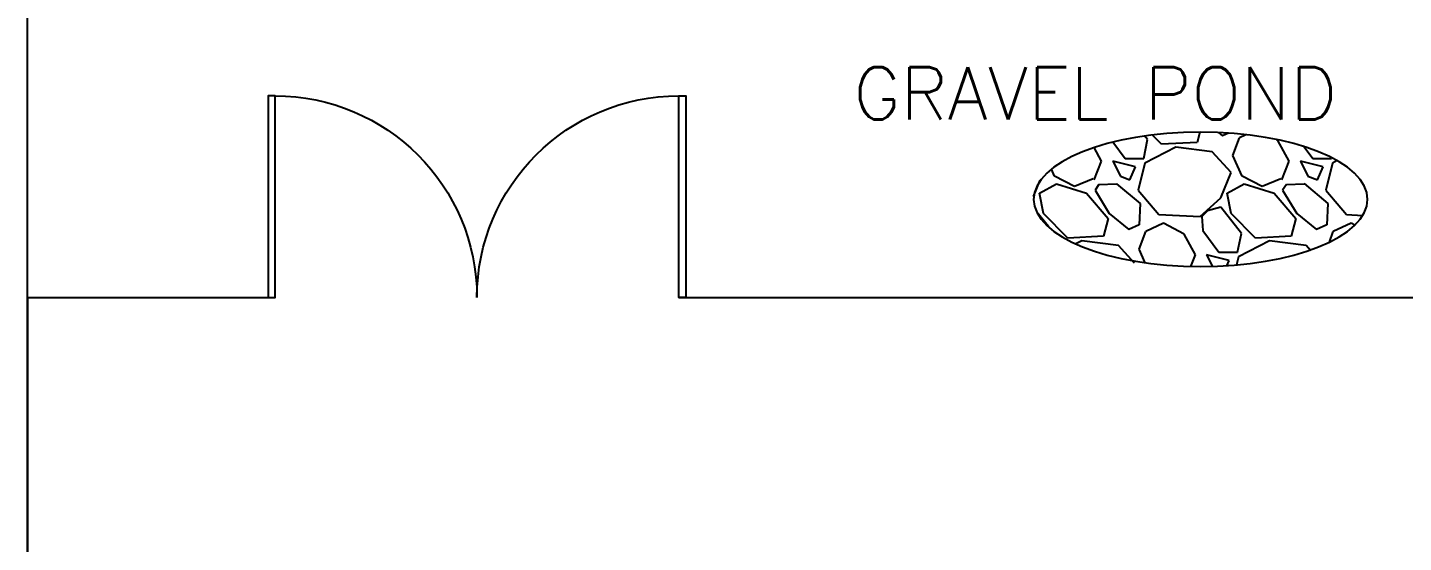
# Model space of a CAD drawing. Header units: metres. Extents: x 841183 to 1048542, y 259326 to 317714.
# Drawn here: x 1018225 to 1024810, y 269860 to 272327 of the extents above; entities that cross this region are included whole.
import ezdxf

# ---------------------------------------------------------------- set-up
doc = ezdxf.new("R2010")
doc.units = ezdxf.units.M
doc.layers.add('A-REFLECT DOWN', color=252, linetype='Continuous', transparency=0.6)
for name, color, linetype in [('A-TEXT', 252, 'Continuous'), ('G-STAIR', 3, 'Continuous'), ('TIP - DOOR2', 252, 'Continuous'), ('TIP - FENCE', 2, 'Continuous')]:
    doc.layers.add(name, color=color, linetype=linetype)
doc.styles.add('romans', font='romans.shx', dxfattribs={"width": 0.85})
doc.linetypes.add('FENCELINE2', pattern='A,0.25,-0.1,[132,ltypeshp.shx,S=0.1,R=0,X=-0.1,Y=0],-0.1,1', length=1.45)

# ---------------------------------------------------------------- blocks, each defined once
blk = doc.blocks.new('A$C140F520F')
at = {"layer": 'TIP - DOOR2'}
for points in [[(-1669.685168875265, 5007.469293750124), (-1669.685168875265, 4907.469293749658), (1155.784124874393, 4907.469293749658, -0.01576314899528757), (1155.784124874393, 5007.469293749658)], [(-1669.685168875265, -843.469293750124), (-1669.685168875265, -743.4692937496584), (1155.784124874393, -743.4692937496584, 0.01576314899528757), (1155.784124874393, -843.4692937496584)]]:
    blk.add_lwpolyline(points, format="xyb", close=True, dxfattribs=at)
for centre, start, end in [((-1669.685168875265, 4907.469293749658), 270, 0), ((-1669.685168875265, -743.4692937496584), 0, 90)]:
    blk.add_arc(centre, 2825.469293749658, start, end, dxfattribs=at)
blk = doc.blocks.new('A$C10b3fa2f')
at = {"layer": 'A-REFLECT DOWN'}
h = blk.add_hatch(dxfattribs=at)
h.set_pattern_fill('GRAVEL', color=256, scale=25, angle=135)
h.set_pattern_definition([(3.012787499999963, (-3993.612282760325, -113682.8424067321), (7633.217702940175, 449.0128055206476), [85.43035999999998, -8457.62090989125]), (319.969741, (-3908.299849610194, -113678.3522786715), (-5837.166502142331, 4939.140838876976), [146.6011799999999, -14513.51222338099]), (267.5104471, (-3796.046648096875, -113772.6449679428), (449.0128024328012, 9429.268927294694), [103.37038, -10233.680698525]), (42.27368899999997, (-3508.678452222608, -113835.5067607902), (-9429.268928015843, -8531.243314028115), [133.50113, -13216.6093564345]), (67.83365418, (-3409.895634890883, -113745.7041995795), (-3143.089642107634, -7633.217703018181), [130.908425, -12959.951936336]), (132.2736889999999, (-3360.504226224963, -113624.4707419451), (8531.243314028115, -9429.268928015843), [133.5011299999996, -13216.60935643447]), (172.69424047, (-3450.306787435664, -113525.6879246134), (10327.29453930665, -1347.038417565607), [176.5484149999999, -17478.27882856175]), (207.25532837, (-3625.421781796496, -113503.2372843107), (-13021.37137612624, -6735.192089688093), [166.67988, -16501.31415047625]), (256.42956562, (-3773.596007794142, -113579.5694613398), (-2245.064029444023, -9429.26892731868), [133.9532499999969, -13261.38642467781]), (310.2363583, (-3805.026904217899, -113709.7831750953), (-4490.128059687863, 5388.153673346616), [152.92832, -7493.4842375]), (357.3974377999999, (-3706.244086886174, -113826.5265046692), (10327.2945392452, -449.012805692952), [197.7694799999974, -19579.19312804391]), (273.81407483, (-3948.711002154974, -113386.4939547368), (449.0128056458678, -5837.166478725479), [67.50113499999999, -6682.641456085999]), (306.4692343999999, (-3944.220874094521, -113453.8458756448), (-4939.140867764006, 6735.192089940432), [128.420495, -12713.65974926]), (360, (-3867.888697065413, -113557.1188210371), (449.0128060534999, 449.0128060534998), [89.802335, -808.223277107]), (338.19859051, (-3890.33933736803, -113642.4312541872), (-3143.089642277935, 1347.038418379003), [48.36032999999983, -4787.655592223479]), (66.80140949000003, (-3845.438056762679, -113660.3917664294), (-898.0256119816472, -1796.051224276475), [68.391405, -3351.1882475]), (165.96375653, (-3818.497288399492, -113597.5299735819), (-2245.064030250938, 449.0128061357045), [111.079915, -3591.5745382275]), (296.5650511799998, (-3926.260361852357, -113570.5892052187), (-449.0128061239611, 1347.038418136744), [80.32178499999873, -1927.72452920698]), (151.389540334, (-3585.010629251716, -113920.8191939404), (-5837.16647869502, 3143.089642374187), [112.522, -11139.70666813475]), (205.34617594, (-3683.793446583441, -113866.937657214), (6735.192090907884, 3143.089642151657), [94.39973499999992, -9345.55391954999]), (68.19859050999993, (-4016.062923063058, -113660.3917664294), (-1347.038418379934, -3143.089642280255), [96.72002499999971, -4739.29589722348]), (118.61045967, (-3980.141898578731, -113570.5892052187), (3143.089642782456, -5837.166478474887), [112.522, -11139.706668135]), (114.44395478, (-3306.622689498588, -113642.4312541872), (1347.038418160311, -3143.089642374217), [108.5087999999998, -5316.933578276486]), (69.77514060000003, (-3351.523970103939, -113543.6484368555), (-2694.076832433486, -7184.204898312702), [90.91802999999999, -9000.898345180003]), (201.80140949, (-3571.540245070122, -113206.8888323154), (-3143.089642289634, -1347.038418357833), [96.72002499999975, -4739.295897223483]), (152.35402464, (-3661.342806280823, -113242.8098567997), (7633.217703169609, -4041.11525398801), [106.4456849999988, -10538.09399504984]), (204.44395478, (-3351.523970103939, -113426.9051072816), (3143.089642383591, 1347.038418138482), [54.25439999999934, -5371.187978276418]), (236.3099324740001, (-3544.599476706935, -113233.8296006786), (-1347.038418160368, -2245.064030267424), [32.37865, -3205.498741131501]), (300.963756532, (-3562.559988948982, -113260.7703690418), (-898.0256121068526, 1796.05122421372), [130.9084249999999, -2487.26364726725]), (321.0090059600001, (-3495.208068041014, -113373.0235705552), (-4939.140866799233, 4041.115254222321), [121.3167499999999, -12010.34121583424]), (78.69006752999998, (-3778.086135854712, -113557.1188210371), (-449.0128059598958, -1347.038418191604), [91.58097, -2197.94408992]), (128.15722659, (-3760.125623612548, -113467.3162598264), (-6735.192091248451, 8531.243314663043), [159.889189999997, -15829.00226625756]), (195.9453959, (-3858.908440944389, -113341.5926741314), (4939.140866609237, 1347.038418082691), [65.37706, -6472.348079527499]), (225, (-3921.770233791787, -113359.5531863736), (-1.118e-13, -898.0256121069153), [38.1, -596.9]), (255.25643716, (-3499.698196101584, -113395.4742108579), (1347.038418505553, 4939.140866493805), [88.21673999999845, -8733.485193299799]), (183.0127874999999, (-3522.148836404202, -113480.786644008), (-7633.21770294158, -449.012805493934), [170.86072, -8372.190549891247]), (135, (-3692.773702704581, -113489.7669001291), (-898.0256121069153, 1.118e-13), [165.1, -469.8999999999999]), (100.3048464999999, (-3809.517032278469, -113373.0235705552), (-1347.038422291105, 7633.217702179774), [100.4023899999987, -9939.82918103484]), (29.05460409999994, (-3827.477544520632, -113274.2407532234), (2245.064030243831, 1347.038418199651), [92.45726999999849, -4530.412509692904]), (342.64597536, (-3746.655239430955, -113229.3394726181), (13021.37137526815, -4041.115255390211), [150.536275, -14903.1161057345]), (310.4260787399999, (-3602.971141493879, -113274.2407532234), (5388.153672641377, -6286.179284748108), [159.2573649999998, -15766.46161405999])])
edge = h.paths.add_edge_path()
edge.add_ellipse((-14261.30797348125, -40180.33172681741), major_axis=(-798.9493082698045, -4.89e-14), ratio=0.4027242767071705, start_angle=1.1368683772161603e-13, end_angle=360, ccw=False)
at = {"layer": 'A-REFLECT DOWN', "color": 252}
blk.add_line((-19875.04063004127, -49424.98724431422, 74.00706046285767), (-19875.04039468314, -38720.29166622291, 74.00706046285767), dxfattribs=at)
at = {"layer": 'A-REFLECT DOWN', "extrusion": (0, 0, -1)}
blk.add_ellipse((-14261.30797348125, -40180.33172681741, 74.00711033716809), major_axis=(-798.9493082698045, -4.89e-14), ratio=0.4027242767071704, dxfattribs=at)
at = {"layer": 'TIP - FENCE', "color": 252, "linetype": 'FENCELINE2', "ltscale": 500}
for points, elevation in [([(-19875.04063004127, -40650.01053391158), (-19875.04063004127, -49424.98724431422)], 74.00706046285767), ([(-19875.04063004127, -40650.53061906749), (-18690.03542906279, -40650.50550185004)], 74.00709784061694), ([(-17724.21798809455, -40650.48503050808), (-17724.21797390655, -40650.48503050784)], 74.00709784061694), ([(-16758.40053293831, -40650.46455916582), (-12244.16904911073, -40650.36887609743)], 74.00709784061694)]:
    blk.add_lwpolyline(points, dxfattribs=dict(at, elevation=elevation))
at = {"layer": 'G-STAIR', "color": 252, "xscale": -0.341825497873492, "yscale": 0.341825497873492, "zscale": 0.341825497873492, "rotation": 270}
blk.add_blockref('A$C140F520F', (-18435.89866757311, -40079.86112663726, 74.00709856530523), dxfattribs=at)
at = {"layer": 'A-TEXT', "style": 'romans'}
blk.add_text('GRAVEL POND', height=250, rotation=0.0001152761175315931, dxfattribs=at).set_placement((-15922.15551925194, -39797.27213693998, 74.00711033716809))

msp = doc.modelspace()

# ---------------------------------------------------------------- block references
at = {"color": 2}
msp.add_blockref('A$C10b3fa2f', (1038100.448888351, 311684.0124193796, -215.9917189788666), dxfattribs=at)

doc.saveas('drawing.dxf')
